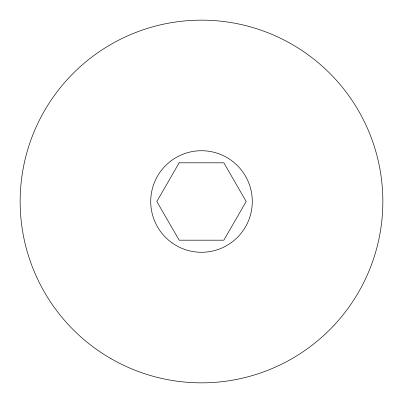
<?xml version="1.0" encoding="UTF-8"?>
<svg xmlns="http://www.w3.org/2000/svg" width="403" height="403" viewBox="0 0 403 403"><rect width="100%" height="100%" fill="white"/><g stroke="black" fill="none" stroke-linecap="round" stroke-linejoin="round"><path stroke-width="0.6" d="M179.164 162.812L156.827 201.5L179.164 240.188L223.836 240.188L246.173 201.5L223.836 162.812L179.164 162.812M110.825 358.554A181.35 181.35 0 0 0 382.85 201.5A181.35 181.35 0 0 0 110.825 44.446A181.35 181.35 0 0 0 110.825 358.554M171.975 242.813A50.778 50.778 0 0 0 252.041 206.412A50.778 50.778 0 0 0 180.484 155.276A50.778 50.778 0 0 0 171.975 242.813"/></g></svg>
